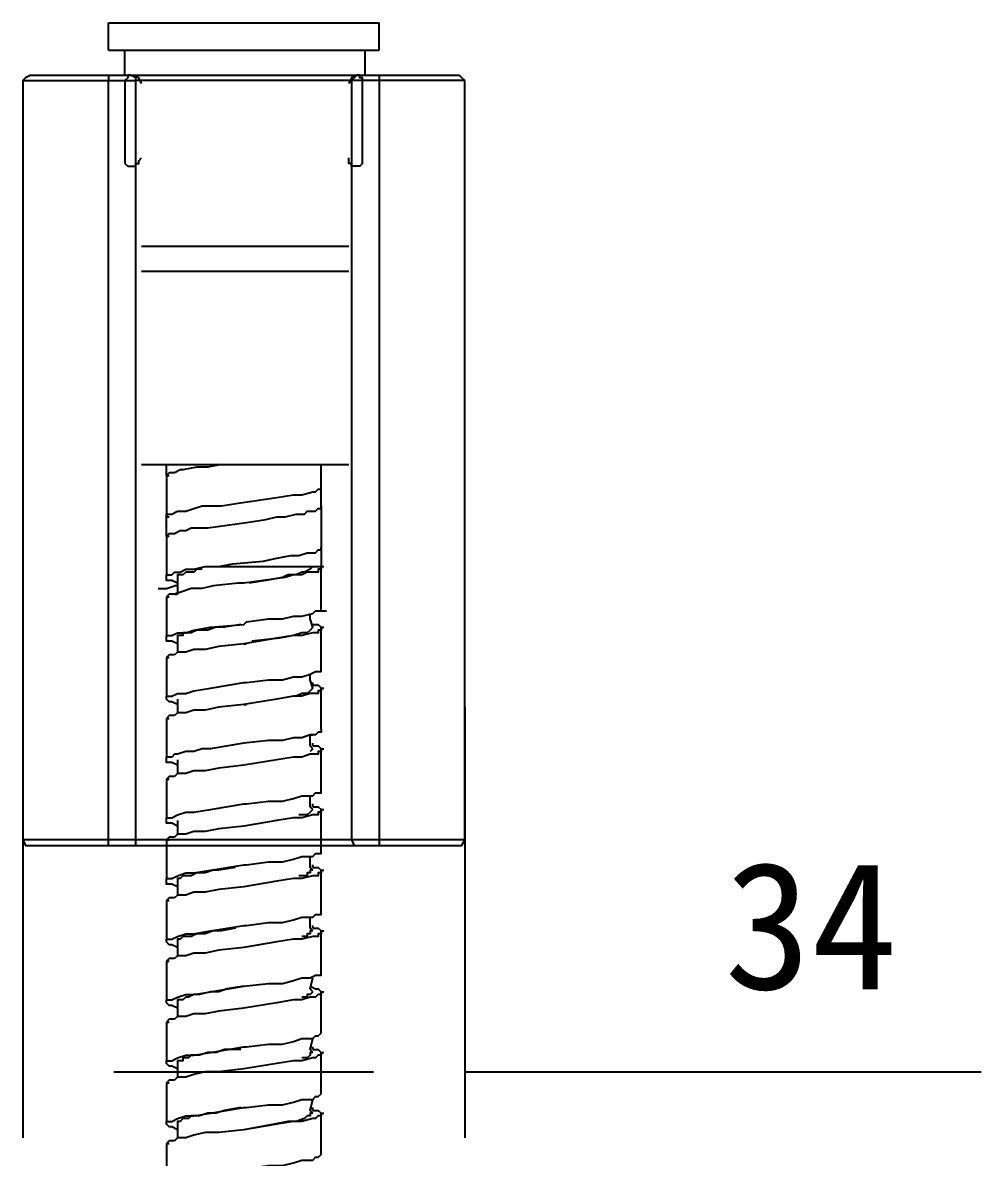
# Model space of a CAD drawing. Header units: millimetres. Extents: x 1.34 to 8.68, y 2.73 to 10.24.
# Drawn here: x 4.342 to 4.92, y 7.716 to 8.401 of the extents above; entities that cross this region are included whole.
import ezdxf

# ---------------------------------------------------------------- set-up
doc = ezdxf.new("R2010")
doc.units = ezdxf.units.MM
doc.layers.add('PDF2_문자', color=7, linetype='Continuous')
doc.layers.add('PDF2_형상', color=7, linetype='Continuous')
doc.styles.add('PDF SimSun', font='SimSun.ttf')

msp = doc.modelspace()

# ---------------------------------------------------------------- linework, layer by layer
at = {"layer": 'PDF2_형상', "lineweight": 25}
for points in [[(4.39375, 8.38476), (4.39375, 8.40143)], [(4.39375, 8.40143), (4.55708, 8.40143)], [(4.55708, 8.38476), (4.55708, 8.40143)], [(4.39375, 8.38476), (4.55708, 8.38476)], [(4.40375, 8.36976), (4.40375, 8.38476)], [(4.54875, 8.36976), (4.54875, 8.38476)], [(4.34708, 8.36976), (4.34375, 8.3681), (4.34208, 8.36643)], [(4.34208, 8.36643), (4.34208, 7.9081)], [(4.34208, 8.36643), (4.41041, 8.36643)], [(4.34708, 8.36976), (4.60541, 8.36976)], [(4.39375, 8.36976), (4.39375, 8.3681), (4.39375, 8.36643)], [(4.39375, 7.9081), (4.39375, 8.36643)], [(4.40708, 8.36976), (4.40541, 8.36976), (4.40541, 8.3681), (4.40375, 8.36643), (4.40375, 8.36476)], [(4.40375, 8.36476), (4.40375, 8.31643)], [(4.40708, 8.36976), (4.54375, 8.36976)], [(4.41375, 8.36476), (4.41208, 8.3681), (4.40708, 8.36976)], [(4.41041, 8.36643), (4.41041, 8.3681), (4.40708, 8.36976)], [(4.41041, 7.9081), (4.41041, 8.36643)], [(4.60875, 8.36643), (4.54041, 8.36643), (4.41041, 8.36643)], [(4.54375, 8.36976), (4.54041, 8.3681), (4.53875, 8.36476)], [(4.54375, 8.36976), (4.54208, 8.3681), (4.54041, 8.36643)], [(4.54041, 8.36643), (4.54041, 7.9081)], [(4.54708, 8.36476), (4.54708, 8.36643), (4.54708, 8.3681), (4.54541, 8.3681), (4.54541, 8.36976), (4.54375, 8.36976)], [(4.54708, 8.31643), (4.54708, 8.36476)], [(4.55708, 8.36976), (4.55708, 8.3681), (4.55708, 8.36643)], [(4.55708, 8.36643), (4.55708, 7.9081)], [(4.60875, 8.36643), (4.60708, 8.3681), (4.60541, 8.36976)], [(4.60875, 7.9081), (4.60875, 8.36643)], [(4.40375, 8.31643), (4.40541, 8.31476), (4.40708, 8.31476), (4.40875, 8.31476), (4.41041, 8.31476), (4.41041, 8.31643), (4.41208, 8.31643), (4.41208, 8.3181), (4.41375, 8.31976)], [(4.54708, 8.31643), (4.54541, 8.31476), (4.54375, 8.31476), (4.54208, 8.31476), (4.54041, 8.31476), (4.54041, 8.31643), (4.53875, 8.31643), (4.53875, 8.3181), (4.53875, 8.31976)], [(4.41375, 8.26643), (4.53875, 8.26643)], [(4.41375, 8.25143), (4.53875, 8.25143)], [(4.41375, 8.13476), (4.53875, 8.13476)], [(4.42875, 8.1281), (4.42875, 8.13476)], [(4.46208, 8.13476), (4.45375, 8.1331), (4.44708, 8.1331), (4.43875, 8.13143), (4.43708, 8.13143), (4.43375, 8.12976), (4.43208, 8.12976), (4.43041, 8.12976), (4.42875, 8.1281)], [(4.52208, 8.12143), (4.52208, 8.13476)], [(4.42875, 8.1281), (4.43041, 8.1281)], [(4.42875, 8.1281), (4.42875, 8.1031)], [(4.42875, 8.10476), (4.43041, 8.10476), (4.43208, 8.10476), (4.43541, 8.10643), (4.44041, 8.10643), (4.44541, 8.1081), (4.45041, 8.10976), (4.46208, 8.10976), (4.47208, 8.11143), (4.49541, 8.11476), (4.50541, 8.11643), (4.51041, 8.11643), (4.51708, 8.1181), (4.51875, 8.1181), (4.52041, 8.11976), (4.52208, 8.11976), (4.52208, 8.12143)], [(4.52208, 8.10976), (4.52208, 8.12143)], [(4.42875, 8.09143), (4.43041, 8.0931), (4.43208, 8.0931), (4.43375, 8.0931), (4.43708, 8.09476), (4.44041, 8.09476), (4.44375, 8.09643), (4.44875, 8.09643), (4.45375, 8.09643), (4.47708, 8.09976), (4.48875, 8.10143), (4.49541, 8.1031), (4.50041, 8.1031), (4.50708, 8.10476), (4.50875, 8.10476), (4.51208, 8.10476), (4.51375, 8.10643), (4.51708, 8.10643), (4.51875, 8.10643), (4.52041, 8.1081), (4.52208, 8.1081), (4.52208, 8.10976)], [(4.42875, 8.1031), (4.42875, 8.10476)], [(4.52208, 8.10976), (4.52208, 8.08476), (4.52208, 8.0731)], [(4.42875, 8.09143), (4.42875, 8.1031)], [(4.42875, 8.1031), (4.43041, 8.1031)], [(4.42875, 8.09143), (4.43041, 8.09143)], [(4.42875, 8.09143), (4.42875, 8.0681)], [(4.45208, 8.0731), (4.46041, 8.0731), (4.46875, 8.07476), (4.48708, 8.07643), (4.49541, 8.0781), (4.50375, 8.07976), (4.50875, 8.07976), (4.51375, 8.08143), (4.51541, 8.08143), (4.51875, 8.08143), (4.52041, 8.0831), (4.52208, 8.0831), (4.52208, 8.08476)], [(4.42875, 8.0681), (4.43041, 8.0681), (4.43208, 8.0681), (4.43375, 8.06976), (4.43708, 8.06976), (4.44041, 8.07143), (4.44541, 8.07143), (4.45208, 8.0731)], [(4.45041, 8.07143), (4.44875, 8.07143), (4.44708, 8.07143), (4.44541, 8.06976), (4.44375, 8.06976), (4.44041, 8.06976), (4.43875, 8.0681), (4.43708, 8.0681), (4.43541, 8.0681), (4.43541, 8.06643)], [(4.45208, 8.0731), (4.52208, 8.0731)], [(4.52208, 8.0731), (4.52208, 8.07143), (4.52041, 8.07143), (4.52041, 8.06976), (4.51708, 8.06976), (4.51375, 8.06976), (4.51041, 8.0681), (4.50875, 8.0681), (4.50541, 8.0681), (4.50041, 8.06643), (4.48708, 8.06476), (4.47541, 8.0631)], [(4.51708, 8.0731), (4.51541, 8.07143), (4.51208, 8.06976), (4.51041, 8.06976), (4.50708, 8.0681), (4.50208, 8.0681), (4.49875, 8.06643), (4.48875, 8.06476), (4.47875, 8.0631)], [(4.52208, 8.0481), (4.52208, 8.0731)], [(4.52208, 8.0731), (4.52375, 8.0731)], [(4.42875, 8.06643), (4.42875, 8.0681)], [(4.43541, 8.0631), (4.43208, 8.06476), (4.43041, 8.06476), (4.42875, 8.06476), (4.42875, 8.06643)], [(4.47541, 8.0631), (4.47208, 8.0631), (4.45708, 8.06143), (4.45041, 8.05976), (4.44375, 8.05976), (4.43875, 8.0581), (4.43375, 8.05643), (4.43208, 8.05643), (4.43041, 8.05643), (4.42875, 8.05476)], [(4.43541, 8.06643), (4.43541, 8.05976), (4.43541, 8.05643)], [(4.42375, 8.05976), (4.42708, 8.05976), (4.42875, 8.05976), (4.43375, 8.06143)], [(4.43541, 8.06143), (4.43375, 8.06143)], [(4.43375, 8.05643), (4.43541, 8.05643)], [(4.42875, 8.05476), (4.43041, 8.05476)], [(4.42875, 8.05476), (4.42875, 8.03143)], [(4.47541, 8.0381), (4.47708, 8.03976), (4.49041, 8.04143), (4.49875, 8.04143), (4.50541, 8.0431), (4.51041, 8.0431), (4.51708, 8.04476), (4.51875, 8.04643), (4.52041, 8.04643), (4.52208, 8.04643), (4.52208, 8.0481)], [(4.51541, 8.04143), (4.51541, 8.04476)], [(4.52208, 8.04643), (4.52541, 8.04643)], [(4.42875, 8.03143), (4.43041, 8.03143), (4.43208, 8.03143), (4.43541, 8.0331), (4.44041, 8.0331), (4.44541, 8.03476), (4.45541, 8.03643), (4.47541, 8.0381)], [(4.47375, 8.0381), (4.46375, 8.03643), (4.45875, 8.03643), (4.45375, 8.03476), (4.44875, 8.03476), (4.44708, 8.03476), (4.44375, 8.0331), (4.44208, 8.0331), (4.44041, 8.0331), (4.43875, 8.0331), (4.43875, 8.03143), (4.43708, 8.03143), (4.43541, 8.03143), (4.43541, 8.02976)], [(4.52208, 8.03643), (4.52208, 8.03476), (4.52041, 8.03476), (4.52041, 8.0331), (4.51875, 8.0331), (4.51708, 8.0331), (4.51041, 8.03143), (4.50541, 8.03143), (4.49541, 8.02976), (4.47541, 8.02643)], [(4.51708, 8.03643), (4.51541, 8.03476), (4.51375, 8.0331), (4.51208, 8.0331), (4.51041, 8.0331), (4.50541, 8.03143), (4.49708, 8.02976), (4.48041, 8.0281)], [(4.51708, 8.03643), (4.51541, 8.04143)], [(4.51708, 8.0381), (4.51875, 8.0381)], [(4.51708, 8.0381), (4.52041, 8.0381), (4.52208, 8.03643)], [(4.52208, 8.01143), (4.52208, 8.03643)], [(4.52208, 8.03643), (4.52375, 8.03643)], [(4.42875, 8.02976), (4.42875, 8.03143)], [(4.43541, 8.02643), (4.43208, 8.0281), (4.43041, 8.0281), (4.42875, 8.0281), (4.42875, 8.02976)], [(4.43541, 8.02976), (4.43541, 8.0231), (4.43541, 8.02143)], [(4.43541, 8.02143), (4.43375, 8.01976)], [(4.47541, 8.02643), (4.46041, 8.02476), (4.45208, 8.0231), (4.44541, 8.0231), (4.44041, 8.02143), (4.43541, 8.02143)], [(4.47541, 8.02643), (4.47708, 8.02643)], [(4.43375, 8.01976), (4.43208, 8.01976), (4.43041, 8.01976), (4.42875, 8.0181)], [(4.42875, 8.0181), (4.43041, 8.0181)], [(4.42875, 8.0181), (4.42875, 7.99476)], [(4.34208, 8.0081), (4.34208, 7.7281)], [(4.47708, 8.0031), (4.49041, 8.00476), (4.49875, 8.00476), (4.50541, 8.00643), (4.51041, 8.00643), (4.51541, 8.0081), (4.51875, 8.00976), (4.52041, 8.00976), (4.52208, 8.00976), (4.52208, 8.01143)], [(4.51541, 8.00476), (4.51541, 8.0081)], [(4.42875, 7.99476), (4.43041, 7.99476), (4.43208, 7.99476), (4.43541, 7.99643), (4.44041, 7.99643), (4.44541, 7.9981), (4.45541, 7.99976), (4.47541, 8.0031)], [(4.47541, 8.0031), (4.47708, 8.0031)], [(4.51708, 7.99976), (4.51541, 8.00476)], [(4.51708, 8.00143), (4.51708, 8.0031)], [(4.51708, 8.00143), (4.52041, 8.00143), (4.52208, 7.99976)], [(4.42875, 7.9931), (4.42875, 7.99476)], [(4.52208, 7.99976), (4.52208, 7.9981), (4.52041, 7.9981), (4.52041, 7.99643), (4.51875, 7.99643), (4.51541, 7.99643), (4.51041, 7.99476), (4.50541, 7.99476), (4.49541, 7.9931), (4.47541, 7.98976)], [(4.51708, 7.99976), (4.51541, 7.9981), (4.51375, 7.99643), (4.51208, 7.99643), (4.51041, 7.99643), (4.50708, 7.99476)], [(4.52208, 7.97476), (4.52208, 7.99976)], [(4.52208, 7.99976), (4.52375, 7.99976)], [(4.43541, 7.98976), (4.43208, 7.99143), (4.43041, 7.99143), (4.42875, 7.9931)], [(4.43541, 7.9931), (4.43541, 7.98643), (4.43541, 7.98476)], [(4.47541, 7.98976), (4.46041, 7.9881), (4.45208, 7.98643), (4.44541, 7.98643), (4.44041, 7.98476), (4.43541, 7.98476)], [(4.47541, 7.98976), (4.47708, 7.98976)], [(4.60875, 7.9881), (4.60875, 7.7281)], [(4.43375, 7.9831), (4.43208, 7.9831), (4.43041, 7.9831), (4.42875, 7.98143)], [(4.42875, 7.98143), (4.43041, 7.98143)], [(4.42875, 7.98143), (4.42875, 7.9581)], [(4.43541, 7.98476), (4.43375, 7.9831)], [(4.52208, 7.97476), (4.52208, 7.9731), (4.52041, 7.9731), (4.51875, 7.97143), (4.51541, 7.97143), (4.51041, 7.96976), (4.50541, 7.96976), (4.49875, 7.9681), (4.49041, 7.9681), (4.47541, 7.96643)], [(4.51541, 7.96476), (4.51541, 7.97143)], [(4.51541, 7.97143), (4.51708, 7.97143)], [(4.43375, 7.95976), (4.43208, 7.9581), (4.43041, 7.9581), (4.42875, 7.9581)], [(4.43541, 7.95976), (4.43375, 7.95976)], [(4.47541, 7.96643), (4.45541, 7.9631), (4.45041, 7.9631), (4.44541, 7.96143), (4.44041, 7.96143), (4.43541, 7.95976)], [(4.52208, 7.9631), (4.52208, 7.96143), (4.52041, 7.96143), (4.52041, 7.95976), (4.51875, 7.95976), (4.51541, 7.95976), (4.51041, 7.9581), (4.50541, 7.9581), (4.49541, 7.95643), (4.47541, 7.9531)], [(4.51708, 7.9631), (4.51541, 7.96476)], [(4.51708, 7.9631), (4.51541, 7.96143)], [(4.51708, 7.96476), (4.51708, 7.96643)], [(4.51708, 7.96476), (4.51875, 7.96476)], [(4.51708, 7.96476), (4.51875, 7.96476), (4.52041, 7.96476), (4.52208, 7.9631)], [(4.52208, 7.9381), (4.52208, 7.9631)], [(4.52208, 7.9631), (4.52375, 7.9631)], [(4.42875, 7.95643), (4.42875, 7.9581)], [(4.43541, 7.9531), (4.43208, 7.95476), (4.43041, 7.95476), (4.42875, 7.95476), (4.42875, 7.95643)], [(4.43541, 7.95643), (4.43541, 7.9481)], [(4.47541, 7.9531), (4.46041, 7.95143), (4.45208, 7.94976), (4.44541, 7.94976), (4.44041, 7.9481), (4.43541, 7.9481)], [(4.43375, 7.94643), (4.43208, 7.94643), (4.43041, 7.94643), (4.42875, 7.94476)], [(4.43541, 7.9481), (4.43375, 7.94643)], [(4.42875, 7.94476), (4.43041, 7.94476)], [(4.42875, 7.94476), (4.42875, 7.92143)], [(4.47708, 7.92976), (4.49041, 7.93143), (4.49875, 7.93143), (4.50541, 7.9331), (4.51041, 7.93476), (4.51708, 7.93476), (4.51875, 7.93643), (4.52041, 7.93643), (4.52208, 7.93643), (4.52208, 7.9381)], [(4.51541, 7.9281), (4.51541, 7.93476)], [(4.42875, 7.92143), (4.43041, 7.92143), (4.43208, 7.92143), (4.43541, 7.9231), (4.44041, 7.92476), (4.44541, 7.92476), (4.45541, 7.92643), (4.47541, 7.92976)], [(4.47541, 7.92976), (4.47708, 7.92976)], [(4.52208, 7.92643), (4.52208, 7.92476), (4.52041, 7.92476), (4.52041, 7.9231), (4.51875, 7.9231), (4.51708, 7.9231), (4.51041, 7.92143), (4.50541, 7.92143), (4.49541, 7.91976), (4.47541, 7.91643)], [(4.51708, 7.92643), (4.51541, 7.92476), (4.51375, 7.9231), (4.51208, 7.9231), (4.51041, 7.9231), (4.50875, 7.9231)], [(4.51708, 7.92643), (4.51541, 7.9281)], [(4.51708, 7.9281), (4.51708, 7.92976)], [(4.51708, 7.9281), (4.52041, 7.9281), (4.52208, 7.92643)], [(4.52208, 7.90143), (4.52208, 7.92643)], [(4.52208, 7.92643), (4.52375, 7.92643)], [(4.42875, 7.91976), (4.42875, 7.92143)], [(4.43541, 7.91643), (4.43208, 7.9181), (4.43041, 7.9181), (4.42875, 7.9181), (4.42875, 7.91976)], [(4.43541, 7.91976), (4.43541, 7.91143)], [(4.47541, 7.91643), (4.46041, 7.91476), (4.45208, 7.9131), (4.44541, 7.9131), (4.44041, 7.91143), (4.43541, 7.91143)], [(4.41041, 7.9081), (4.34208, 7.9081)], [(4.34208, 7.9081), (4.34375, 7.90476), (4.34708, 7.90476)], [(4.39375, 7.90476), (4.39375, 7.90643), (4.39375, 7.9081)], [(4.40708, 7.90476), (4.41041, 7.90476), (4.41041, 7.9081)], [(4.60875, 7.9081), (4.54041, 7.9081), (4.41041, 7.9081)], [(4.43375, 7.90976), (4.43208, 7.90976), (4.43041, 7.90976), (4.42875, 7.9081)], [(4.42875, 7.9081), (4.43041, 7.9081)], [(4.42875, 7.9081), (4.42875, 7.88476)], [(4.43541, 7.91143), (4.43375, 7.90976)], [(4.54041, 7.9081), (4.54208, 7.90476), (4.54375, 7.90476)], [(4.55708, 7.9081), (4.55708, 7.90643), (4.55708, 7.90476)], [(4.60541, 7.90476), (4.60708, 7.90476), (4.60875, 7.9081)], [(4.34708, 7.90476), (4.40708, 7.90476), (4.60541, 7.90476)], [(4.47708, 7.8931), (4.49041, 7.89476), (4.49875, 7.89476), (4.50541, 7.89643), (4.51041, 7.8981), (4.51708, 7.8981), (4.51875, 7.89976), (4.52041, 7.89976), (4.52208, 7.89976), (4.52208, 7.90143)], [(4.51541, 7.89143), (4.51541, 7.8981)], [(4.42875, 7.88476), (4.43041, 7.88476), (4.43208, 7.88476), (4.43541, 7.88643), (4.44041, 7.8881), (4.44541, 7.8881), (4.45541, 7.88976), (4.47541, 7.8931)], [(4.47041, 7.89143), (4.46041, 7.88976), (4.45708, 7.88976), (4.45208, 7.8881), (4.44708, 7.8881), (4.44375, 7.88643), (4.44041, 7.88643), (4.43875, 7.88643), (4.43708, 7.88476), (4.43541, 7.88476), (4.43541, 7.8831)], [(4.47541, 7.8931), (4.47708, 7.8931)], [(4.51708, 7.88976), (4.51541, 7.89143)], [(4.51708, 7.89143), (4.51708, 7.8931)], [(4.51708, 7.89143), (4.52041, 7.89143), (4.52208, 7.88976)], [(4.42875, 7.8831), (4.42875, 7.88476)], [(4.52208, 7.88976), (4.52208, 7.8881), (4.52041, 7.8881), (4.52041, 7.88643), (4.51875, 7.88643), (4.51708, 7.88643), (4.51041, 7.88476), (4.50541, 7.88476), (4.49541, 7.8831), (4.47541, 7.87976)], [(4.51708, 7.88976), (4.51541, 7.88976), (4.51541, 7.8881), (4.51375, 7.8881), (4.51375, 7.88643), (4.51041, 7.88643), (4.50875, 7.88643)], [(4.52208, 7.86476), (4.52208, 7.88976)], [(4.52208, 7.88976), (4.52375, 7.88976)], [(4.43541, 7.87976), (4.43208, 7.88143), (4.43041, 7.88143), (4.42875, 7.88143), (4.42875, 7.8831)], [(4.43541, 7.8831), (4.43541, 7.87476)], [(4.47541, 7.87976), (4.46041, 7.8781), (4.45208, 7.87643), (4.44541, 7.87643), (4.44041, 7.87476), (4.43541, 7.87476)], [(4.43375, 7.8731), (4.43208, 7.8731), (4.43041, 7.8731), (4.42875, 7.87143)], [(4.42875, 7.87143), (4.43041, 7.87143)], [(4.42875, 7.87143), (4.42875, 7.8481)], [(4.43541, 7.87476), (4.43375, 7.8731)], [(4.47708, 7.85643), (4.49041, 7.8581), (4.49875, 7.8581), (4.50541, 7.85976), (4.51041, 7.86143), (4.51708, 7.86143), (4.51875, 7.8631), (4.52041, 7.8631), (4.52208, 7.8631), (4.52208, 7.86476)], [(4.51541, 7.85476), (4.51541, 7.86143)], [(4.42875, 7.8481), (4.43041, 7.8481), (4.43208, 7.8481), (4.43541, 7.84976), (4.44041, 7.85143), (4.44541, 7.85143), (4.45541, 7.8531), (4.47541, 7.85643)], [(4.47041, 7.85476), (4.46208, 7.8531), (4.45708, 7.8531), (4.45208, 7.85143), (4.44708, 7.85143), (4.44375, 7.84976), (4.44208, 7.84976), (4.43875, 7.84976), (4.43708, 7.8481), (4.43541, 7.8481), (4.43541, 7.84643)], [(4.47541, 7.85643), (4.47708, 7.85643)], [(4.52208, 7.8531), (4.52208, 7.85143), (4.52041, 7.85143), (4.52041, 7.84976), (4.51875, 7.84976), (4.51708, 7.84976), (4.51041, 7.8481), (4.50541, 7.8481), (4.49541, 7.84643), (4.47541, 7.8431)], [(4.51708, 7.8531), (4.51541, 7.8531), (4.51541, 7.85143), (4.51375, 7.85143), (4.51375, 7.84976), (4.51208, 7.84976), (4.51041, 7.84976)], [(4.51708, 7.8531), (4.51541, 7.85476)], [(4.51708, 7.85476), (4.51708, 7.85643)], [(4.51708, 7.85476), (4.52041, 7.85476), (4.52208, 7.8531)], [(4.52208, 7.8281), (4.52208, 7.8531)], [(4.52208, 7.8531), (4.52375, 7.8531)], [(4.42875, 7.84643), (4.42875, 7.8481)], [(4.43541, 7.8431), (4.43208, 7.84476), (4.43041, 7.84476), (4.42875, 7.84643)], [(4.43541, 7.84643), (4.43541, 7.8381)], [(4.43375, 7.83643), (4.43208, 7.83643), (4.43041, 7.83643), (4.42875, 7.83476)], [(4.43541, 7.8381), (4.43375, 7.83643)], [(4.47541, 7.8431), (4.46041, 7.84143), (4.45208, 7.83976), (4.44541, 7.83976), (4.44041, 7.8381), (4.43541, 7.8381)], [(4.42875, 7.83476), (4.43041, 7.83476)], [(4.42875, 7.83476), (4.42875, 7.81143)], [(4.47541, 7.81976), (4.49041, 7.82143), (4.49875, 7.82143), (4.50541, 7.8231), (4.51041, 7.82476), (4.51541, 7.82476), (4.51875, 7.82643), (4.52041, 7.82643), (4.52208, 7.82643), (4.52208, 7.8281)], [(4.51541, 7.8181), (4.51708, 7.82476)], [(4.42875, 7.81143), (4.43041, 7.81143), (4.43208, 7.81143), (4.43541, 7.8131), (4.44041, 7.81476), (4.44541, 7.81476), (4.45541, 7.81643), (4.47541, 7.81976)], [(4.47541, 7.81976), (4.46541, 7.8181), (4.46041, 7.81643), (4.45541, 7.81643), (4.44875, 7.81476), (4.44708, 7.81476), (4.44541, 7.81476), (4.44208, 7.8131), (4.44041, 7.8131), (4.43875, 7.81143), (4.43708, 7.81143), (4.43541, 7.81143), (4.43541, 7.80976)], [(4.52208, 7.81643), (4.52208, 7.81476), (4.52041, 7.81476), (4.51875, 7.8131), (4.51541, 7.8131), (4.51041, 7.81143), (4.50541, 7.81143), (4.49541, 7.80976), (4.47541, 7.80643)], [(4.51708, 7.81643), (4.51541, 7.81476), (4.51375, 7.81476), (4.51375, 7.8131), (4.51041, 7.8131)], [(4.51541, 7.81976), (4.51875, 7.8181), (4.52041, 7.8181), (4.52208, 7.81643)], [(4.51708, 7.81643), (4.51541, 7.8181)], [(4.52208, 7.79143), (4.52208, 7.81643)], [(4.52208, 7.81643), (4.52375, 7.81643)], [(4.42875, 7.80976), (4.42875, 7.81143)], [(4.43541, 7.80643), (4.43208, 7.8081), (4.43041, 7.8081), (4.42875, 7.80976)], [(4.43541, 7.80976), (4.43541, 7.80143)], [(4.47541, 7.80643), (4.46041, 7.80476), (4.45208, 7.8031), (4.44541, 7.8031), (4.44041, 7.80143), (4.43541, 7.80143)], [(4.43375, 7.79976), (4.43208, 7.79976), (4.43041, 7.79976), (4.42875, 7.7981)], [(4.42875, 7.7981), (4.43041, 7.7981)], [(4.42875, 7.7981), (4.42875, 7.77476)], [(4.43541, 7.80143), (4.43375, 7.79976)], [(4.47541, 7.7831), (4.47708, 7.7831), (4.49041, 7.78476), (4.49875, 7.78476), (4.50541, 7.78643), (4.51041, 7.7881), (4.51708, 7.7881), (4.51875, 7.78976), (4.52041, 7.78976), (4.52208, 7.79143)], [(4.42875, 7.77476), (4.43041, 7.77476), (4.43208, 7.77476), (4.43541, 7.77643), (4.44041, 7.7781), (4.44541, 7.7781), (4.45541, 7.77976), (4.47541, 7.7831)], [(4.51541, 7.78143), (4.51708, 7.7881)], [(4.51708, 7.78143), (4.51708, 7.7831)], [(4.42875, 7.7731), (4.42875, 7.77476)], [(4.47375, 7.78143), (4.46375, 7.78143), (4.45875, 7.77976), (4.45375, 7.77976), (4.44875, 7.7781), (4.44708, 7.7781), (4.44375, 7.7781), (4.44208, 7.77643), (4.44041, 7.77643), (4.43875, 7.77643), (4.43875, 7.77476), (4.43708, 7.77476), (4.43541, 7.77476), (4.43541, 7.7731)], [(4.52208, 7.77976), (4.52208, 7.7781), (4.52041, 7.7781), (4.51875, 7.77643), (4.51708, 7.77643), (4.51041, 7.77476), (4.50541, 7.77476), (4.49541, 7.7731), (4.47541, 7.76976)], [(4.51708, 7.77976), (4.51541, 7.77976), (4.51541, 7.7781), (4.51375, 7.77643), (4.51041, 7.77643)], [(4.51708, 7.77976), (4.51541, 7.78143)], [(4.51708, 7.78143), (4.52041, 7.78143), (4.52208, 7.77976)], [(4.52208, 7.75476), (4.52208, 7.77976)], [(4.52208, 7.77976), (4.52375, 7.77976)], [(4.39708, 7.7681), (4.55375, 7.7681)], [(4.43541, 7.76976), (4.43208, 7.77143), (4.43041, 7.77143), (4.42875, 7.7731)], [(4.43541, 7.7731), (4.43541, 7.76476)], [(4.47541, 7.76976), (4.46041, 7.7681), (4.45208, 7.7681), (4.44541, 7.76643), (4.44041, 7.76476), (4.43541, 7.76476)], [(4.60875, 7.7681), (4.92041, 7.7681)], [(4.43375, 7.7631), (4.43208, 7.7631), (4.43041, 7.7631), (4.42875, 7.76143)], [(4.42875, 7.76143), (4.43041, 7.76143)], [(4.42875, 7.76143), (4.42875, 7.7381)], [(4.43541, 7.76476), (4.43375, 7.7631)], [(4.47541, 7.74643), (4.47708, 7.74643), (4.49041, 7.7481), (4.49875, 7.7481), (4.50541, 7.74976), (4.51041, 7.75143), (4.51708, 7.75143), (4.51875, 7.7531), (4.52041, 7.7531), (4.52208, 7.75476)], [(4.51541, 7.74476), (4.51708, 7.75143)], [(4.42875, 7.7381), (4.43041, 7.7381), (4.43208, 7.7381), (4.43541, 7.73976), (4.44041, 7.74143), (4.44541, 7.74143), (4.45541, 7.7431), (4.47541, 7.74643)], [(4.47375, 7.74643), (4.46375, 7.74476), (4.45875, 7.7431), (4.45375, 7.7431), (4.44875, 7.74143), (4.44708, 7.74143), (4.44375, 7.74143), (4.44208, 7.73976), (4.44041, 7.73976), (4.43875, 7.73976), (4.43708, 7.7381), (4.43541, 7.7381), (4.43541, 7.73643)], [(4.51708, 7.7431), (4.51541, 7.7431), (4.51541, 7.74143), (4.51375, 7.74143), (4.51208, 7.73976), (4.50708, 7.7381), (4.50208, 7.7381), (4.49375, 7.73643), (4.47541, 7.7331)], [(4.52208, 7.7431), (4.52208, 7.74143), (4.52041, 7.74143), (4.51875, 7.73976), (4.51708, 7.73976), (4.51041, 7.7381), (4.50541, 7.7381), (4.49541, 7.73643), (4.47541, 7.7331)], [(4.51708, 7.7431), (4.51541, 7.74476)], [(4.51708, 7.74476), (4.51708, 7.74643)], [(4.51708, 7.74476), (4.52041, 7.74476), (4.52208, 7.7431)], [(4.52208, 7.7181), (4.52208, 7.7431)], [(4.52208, 7.7431), (4.52375, 7.7431)], [(4.42875, 7.73643), (4.42875, 7.7381)], [(4.43541, 7.7331), (4.43208, 7.73476), (4.43041, 7.73476), (4.42875, 7.73643)], [(4.43541, 7.73643), (4.43541, 7.7281)], [(4.43541, 7.7281), (4.43375, 7.72643)], [(4.47541, 7.7331), (4.46041, 7.73143), (4.45208, 7.73143), (4.44541, 7.72976), (4.44041, 7.7281), (4.43541, 7.7281)], [(4.43375, 7.72643), (4.43208, 7.72643), (4.43041, 7.72643), (4.42875, 7.72476)], [(4.42875, 7.72476), (4.43041, 7.72476)], [(4.42875, 7.72476), (4.42875, 7.70143)], [(4.47541, 7.70976), (4.47708, 7.70976), (4.49041, 7.71143), (4.49875, 7.71143), (4.50541, 7.7131), (4.51041, 7.71476), (4.51708, 7.71476), (4.51875, 7.71643), (4.52041, 7.71643), (4.52208, 7.7181)]]:
    msp.add_lwpolyline(points, dxfattribs=at)

# ---------------------------------------------------------------- texts
at = {"layer": 'PDF2_문자', "insert": (4.76541, 7.85576), "char_height": 0.076914, "attachment_point": 4, "style": 'PDF SimSun'}
msp.add_mtext('34', dxfattribs=at)

doc.saveas('drawing.dxf')
